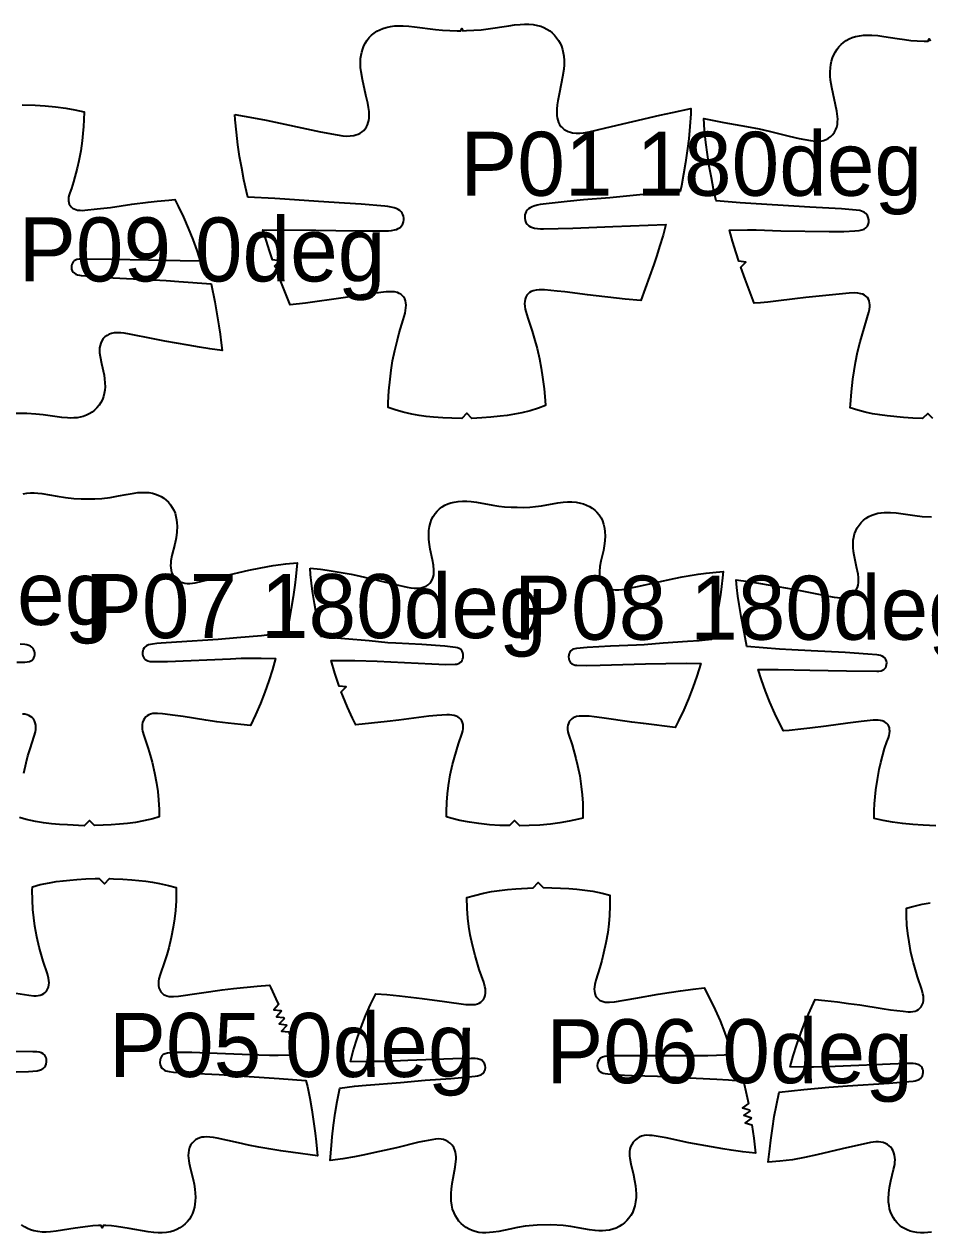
# Model space of a CAD drawing. Header units: millimetres. Extents: x 0 to 2016, y 0 to 4064.
# Drawn here: x 942.4 to 1296, y 2072.5 to 2544.6 of the extents above; entities that cross this region are included whole.
import ezdxf

# ---------------------------------------------------------------- set-up
doc = ezdxf.new("R2010")
doc.units = ezdxf.units.MM
doc.layers.add('ANNOTATION', color=3, linetype='Continuous')
doc.layers.add('PIECES', color=5, linetype='Continuous')

msp = doc.modelspace()

# ---------------------------------------------------------------- linework, layer by layer
at = {"layer": 'PIECES'}
for points in [[(1024.7, 2509.33), (1031.95, 2508.03), (1036.84, 2507.08), (1058.12, 2502.62), (1064.57, 2501.34), (1066.87, 2501.01), (1068.28, 2500.91), (1069.68, 2500.93), (1071.07, 2501.11), (1071.94, 2501.32), (1072.78, 2501.63), (1073.58, 2502.01), (1074.33, 2502.49), (1075, 2503.05), (1075.59, 2503.71), (1076.09, 2504.47), (1076.48, 2505.28), (1076.77, 2506.14), (1076.96, 2507.03), (1077.07, 2507.94), (1077.12, 2508.86), (1077.05, 2510.49), (1076.84, 2512.1), (1076.55, 2513.7), (1075.85, 2516.89), (1074.46, 2522.99), (1073.95, 2525.95), (1073.76, 2527.68), (1073.69, 2529.41), (1073.77, 2531.15), (1073.94, 2532.44), (1074.22, 2533.72), (1074.6, 2534.97), (1075.09, 2536.17), (1075.68, 2537.3), (1076.36, 2538.37), (1077.15, 2539.36), (1078.03, 2540.28), (1079, 2541.1), (1080.09, 2541.84), (1081.25, 2542.46), (1082.46, 2542.97), (1083.72, 2543.37), (1085.38, 2543.72), (1087.05, 2543.91), (1088.75, 2543.98), (1090.44, 2543.94), (1092.66, 2543.78), (1094.87, 2543.54), (1102.97, 2542.54), (1105.76, 2542.27), (1108.55, 2542.09), (1111.53, 2542.03), (1112.9, 2542.06), (1113.29, 2542.87), (1113.7, 2542.07), (1115.06, 2542.08), (1118.04, 2542.21), (1120.83, 2542.46), (1123.61, 2542.81), (1131.68, 2544.02), (1133.88, 2544.31), (1136.09, 2544.53), (1137.79, 2544.61), (1139.48, 2544.59), (1141.17, 2544.44), (1142.83, 2544.13), (1144.1, 2543.77), (1145.33, 2543.29), (1146.5, 2542.7), (1147.61, 2541.98), (1148.6, 2541.19), (1149.5, 2540.3), (1150.31, 2539.33), (1151.03, 2538.28), (1151.64, 2537.16), (1152.17, 2535.97), (1152.58, 2534.73), (1152.89, 2533.46), (1153.09, 2532.17), (1153.22, 2530.44), (1153.19, 2528.7), (1153.05, 2526.97), (1152.62, 2524), (1151.38, 2517.86), (1150.77, 2514.66), (1150.51, 2513.05), (1150.35, 2511.43), (1150.32, 2509.81), (1150.39, 2508.89), (1150.53, 2507.98), (1150.74, 2507.1), (1151.05, 2506.25), (1151.46, 2505.45), (1151.98, 2504.7), (1152.59, 2504.06), (1153.28, 2503.51), (1154.03, 2503.05), (1154.84, 2502.69), (1155.69, 2502.41), (1156.56, 2502.21), (1157.96, 2502.07), (1159.37, 2502.08), (1160.77, 2502.22), (1163.06, 2502.61), (1169.47, 2504.06), (1190.63, 2509.07), (1195.5, 2510.14), (1202.71, 2511.63), (1202.65, 2509.57), (1202.33, 2504.68), (1201.87, 2499.79), (1201.29, 2495.17), (1200.6, 2490.57), (1199.84, 2486.03), (1199.02, 2481.5), (1198.57, 2479.24), (1188.03, 2478.44), (1184.03, 2478.09), (1171.01, 2476.81), (1160.8, 2475.94), (1154.37, 2475.3), (1143.92, 2474.13), (1142.68, 2473.91), (1141.46, 2473.58), (1140.69, 2473.29), (1139.96, 2472.91), (1139.3, 2472.44), (1138.82, 2471.96), (1138.42, 2471.42), (1138.12, 2470.82), (1137.93, 2470.17), (1137.85, 2469.5), (1137.87, 2468.82), (1138.02, 2467.98), (1138.32, 2467.19), (1138.8, 2466.46), (1139.43, 2465.87), (1140.1, 2465.45), (1140.83, 2465.15), (1141.6, 2464.95), (1142.79, 2464.77), (1143.98, 2464.69), (1145.18, 2464.69), (1156.68, 2464.99), (1172.25, 2465.62), (1192.93, 2466.37), (1191.83, 2462.24), (1190.51, 2457.7), (1189.41, 2454.2), (1188.24, 2450.73), (1183.11, 2436.72), (1177.09, 2437.25), (1162.32, 2438.89), (1153.56, 2440), (1150.53, 2440.34), (1145.51, 2440.8), (1143.51, 2440.83), (1142.28, 2440.71), (1141.09, 2440.42), (1140.4, 2440.13), (1139.77, 2439.75), (1139.2, 2439.29), (1138.72, 2438.73), (1138.29, 2437.98), (1138.01, 2437.17), (1137.86, 2436.32), (1137.82, 2435.44), (1137.89, 2434.39), (1138.06, 2433.35), (1138.3, 2432.32), (1139.06, 2429.81), (1140.76, 2424.65), (1141.57, 2421.96), (1142.69, 2417.91), (1143.64, 2413.83), (1144.3, 2410.28), (1144.83, 2406.71), (1145.38, 2402.18), (1145.78, 2397.64), (1145.89, 2395.65), (1143.21, 2394.65), (1139.98, 2393.63), (1136.71, 2392.8), (1133.89, 2392.25), (1131.05, 2391.8), (1128.2, 2391.44), (1124.65, 2391.08), (1121.09, 2390.8), (1117.25, 2390.62), (1115.23, 2392.6), (1113.26, 2390.57), (1109.41, 2390.65), (1105.85, 2390.83), (1102.29, 2391.11), (1099.43, 2391.39), (1096.58, 2391.76), (1093.75, 2392.25), (1090.45, 2393), (1087.2, 2393.93), (1084.5, 2394.85), (1084.56, 2396.85), (1084.84, 2401.4), (1085.27, 2405.94), (1085.71, 2409.52), (1086.28, 2413.09), (1087.12, 2417.2), (1088.13, 2421.27), (1088.87, 2423.98), (1090.44, 2429.18), (1091.13, 2431.71), (1091.35, 2432.74), (1091.49, 2433.79), (1091.54, 2434.84), (1091.47, 2435.72), (1091.3, 2436.57), (1091, 2437.37), (1090.55, 2438.11), (1090.05, 2438.65), (1089.48, 2439.11), (1088.83, 2439.47), (1088.14, 2439.74), (1086.94, 2440), (1085.71, 2440.08), (1083.71, 2440), (1078.7, 2439.41), (1075.69, 2439), (1066.95, 2437.66), (1052.23, 2435.63), (1046.23, 2434.95), (1041.31, 2447.38), (1043.19, 2449.44), (1040.41, 2449.72), (1040.24, 2450.19), (1042.16, 2452.22), (1039.39, 2452.54), (1038.29, 2455.73), (1036.85, 2460.24), (1035.65, 2464.34), (1056.34, 2464.12), (1071.92, 2463.9), (1083.42, 2463.89), (1084.62, 2463.93), (1085.81, 2464.03), (1086.99, 2464.24), (1087.76, 2464.47), (1088.48, 2464.78), (1089.15, 2465.22), (1089.76, 2465.83), (1090.22, 2466.56), (1090.5, 2467.37), (1090.63, 2468.21), (1090.63, 2468.89), (1090.53, 2469.55), (1090.32, 2470.2), (1090.01, 2470.79), (1089.6, 2471.33), (1089.1, 2471.79), (1088.43, 2472.25), (1087.69, 2472.6), (1086.91, 2472.88), (1085.69, 2473.17), (1084.44, 2473.36), (1083.19, 2473.49), (1073.96, 2474.26), (1067.52, 2474.74), (1057.29, 2475.34), (1044.24, 2476.28), (1040.24, 2476.53), (1029.68, 2477.05), (1029.17, 2479.31), (1028.23, 2483.81), (1027.36, 2488.33), (1026.55, 2492.91), (1025.84, 2497.52), (1025.26, 2502.39), (1024.82, 2507.27), (1024.7, 2509.33)], [(1054.06, 2332.1), (1058.06, 2331.67), (1060.72, 2331.33), (1063.83, 2330.86), (1066.92, 2330.34), (1070.03, 2329.74), (1073.13, 2329.07), (1087.41, 2325.69), (1091.97, 2324.71), (1093.34, 2324.47), (1094.71, 2324.31), (1096.09, 2324.28), (1096.96, 2324.36), (1097.81, 2324.52), (1098.63, 2324.77), (1099.4, 2325.13), (1100.12, 2325.6), (1100.79, 2326.23), (1101.35, 2326.96), (1101.78, 2327.77), (1102.1, 2328.64), (1102.3, 2329.55), (1102.39, 2330.47), (1102.4, 2331.39), (1102.22, 2333.26), (1101.85, 2335.35), (1100.97, 2339.52), (1100.66, 2341.42), (1100.46, 2343.34), (1100.4, 2345.27), (1100.47, 2346.81), (1100.67, 2348.34), (1101.04, 2349.84), (1101.5, 2351.1), (1102.1, 2352.3), (1102.84, 2353.41), (1103.7, 2354.43), (1104.62, 2355.29), (1105.62, 2356.04), (1106.7, 2356.67), (1107.83, 2357.2), (1109.02, 2357.62), (1110.24, 2357.94), (1111.9, 2358.21), (1113.57, 2358.32), (1115.25, 2358.29), (1116.92, 2358.16), (1119, 2357.88), (1125.4, 2356.68), (1127.68, 2356.3), (1129.99, 2356.03), (1132.55, 2355.9), (1134.9, 2355.92), (1137.24, 2355.86), (1139.81, 2355.95), (1142.11, 2356.19), (1144.41, 2356.53), (1150.83, 2357.62), (1152.91, 2357.87), (1154.58, 2357.97), (1156.26, 2357.97), (1157.93, 2357.84), (1159.58, 2357.54), (1160.8, 2357.2), (1161.98, 2356.76), (1163.1, 2356.21), (1164.17, 2355.56), (1165.16, 2354.8), (1166.06, 2353.93), (1166.91, 2352.89), (1167.63, 2351.76), (1168.21, 2350.56), (1168.65, 2349.29), (1168.99, 2347.79), (1169.17, 2346.26), (1169.22, 2344.71), (1169.12, 2342.78), (1168.89, 2340.87), (1168.55, 2338.97), (1167.61, 2334.82), (1167.2, 2332.73), (1166.99, 2330.87), (1166.98, 2329.94), (1167.06, 2329.02), (1167.24, 2328.11), (1167.55, 2327.24), (1167.97, 2326.42), (1168.51, 2325.68), (1169.18, 2325.04), (1169.88, 2324.56), (1170.65, 2324.18), (1171.47, 2323.92), (1172.31, 2323.74), (1173.18, 2323.65), (1174.56, 2323.66), (1175.94, 2323.79), (1177.31, 2324.01), (1181.89, 2324.93), (1196.21, 2328.07), (1199.33, 2328.69), (1202.45, 2329.24), (1205.55, 2329.71), (1208.66, 2330.12), (1211.33, 2330.42), (1215.34, 2330.79), (1215.09, 2328.33), (1214.7, 2325), (1214.22, 2321.68), (1213.45, 2317.08), (1212.56, 2312.5), (1211.63, 2308.04), (1210.77, 2304.22), (1206.01, 2303.78), (1201.37, 2303.41), (1191.88, 2302.79), (1184.51, 2302.2), (1181.42, 2302.04), (1171.29, 2301.64), (1162.25, 2301.17), (1158.09, 2300.79), (1157.35, 2300.66), (1156.64, 2300.43), (1155.79, 2299.84), (1155.41, 2299.34), (1155.16, 2298.76), (1155.01, 2298.1), (1154.98, 2297.42), (1155.07, 2296.74), (1155.22, 2296.18), (1155.45, 2295.66), (1155.78, 2295.19), (1156.27, 2294.77), (1156.84, 2294.47), (1157.49, 2294.28), (1158.16, 2294.2), (1161.77, 2294.11), (1167.27, 2294.19), (1184.94, 2294.76), (1192.95, 2294.94), (1200.85, 2294.95), (1206.56, 2294.84), (1205.04, 2289.93), (1203.49, 2285.51), (1201.79, 2281.14), (1199.9, 2276.76), (1197.87, 2272.46), (1196.55, 2269.89), (1184.22, 2271.42), (1179.71, 2272.02), (1168, 2273.71), (1164.96, 2274.09), (1162.98, 2274.27), (1160.99, 2274.36), (1160.03, 2274.36), (1159.07, 2274.29), (1158.12, 2274.13), (1157.44, 2273.92), (1156.79, 2273.63), (1156.2, 2273.25), (1155.67, 2272.78), (1155.21, 2272.17), (1154.87, 2271.48), (1154.65, 2270.74), (1154.56, 2269.97), (1154.58, 2269.08), (1154.73, 2268.19), (1154.96, 2267.32), (1156.36, 2263.09), (1157.81, 2257.82), (1158.48, 2255.06), (1159.31, 2250.97), (1159.94, 2246.85), (1160.28, 2243.57), (1160.49, 2240.28), (1160.57, 2236.54), (1160.53, 2234.5), (1158.85, 2234.05), (1155.24, 2233.25), (1151.56, 2232.59), (1147.85, 2232.1), (1143.72, 2231.74), (1139.58, 2231.55), (1135.88, 2231.53), (1133.9, 2233.55), (1131.88, 2231.56), (1128.19, 2231.65), (1124.05, 2231.9), (1119.93, 2232.33), (1116.23, 2232.88), (1112.56, 2233.59), (1108.96, 2234.45), (1107.29, 2234.93), (1107.28, 2236.97), (1107.42, 2240.72), (1107.69, 2244), (1108.08, 2247.27), (1108.78, 2251.38), (1109.67, 2255.46), (1110.39, 2258.21), (1111.93, 2263.45), (1113.39, 2267.65), (1113.64, 2268.52), (1113.8, 2269.41), (1113.84, 2270.31), (1113.76, 2271.08), (1113.55, 2271.82), (1113.23, 2272.51), (1112.77, 2273.13), (1112.26, 2273.61), (1111.67, 2274), (1111.02, 2274.3), (1110.34, 2274.52), (1109.4, 2274.7), (1108.44, 2274.78), (1107.48, 2274.8), (1105.49, 2274.74), (1103.51, 2274.59), (1100.46, 2274.26), (1088.72, 2272.76), (1084.2, 2272.24), (1071.85, 2270.91), (1070.57, 2273.49), (1068.61, 2277.83), (1066.8, 2282.24), (1066.24, 2283.75), (1068.15, 2285.79), (1065.37, 2286.09), (1063.69, 2291.08), (1062.25, 2296.01), (1067.96, 2296.03), (1071.53, 2295.99), (1080.18, 2295.74), (1101.52, 2294.72), (1107.02, 2294.55), (1110.63, 2294.58), (1111.31, 2294.66), (1111.96, 2294.84), (1112.53, 2295.13), (1113.03, 2295.54), (1113.36, 2296), (1113.61, 2296.52), (1113.77, 2297.08), (1113.86, 2297.75), (1113.84, 2298.43), (1113.71, 2299.1), (1113.46, 2299.68), (1113.1, 2300.19), (1112.25, 2300.79), (1111.55, 2301.04), (1110.81, 2301.18), (1106.65, 2301.62), (1097.62, 2302.24), (1087.51, 2302.8), (1084.42, 2303.01), (1077.05, 2303.72), (1067.58, 2304.5), (1062.94, 2304.95), (1058.19, 2305.46), (1057.39, 2309.3), (1056.53, 2313.77), (1055.72, 2318.36), (1055.02, 2322.98), (1054.6, 2326.3), (1054.26, 2329.64), (1054.06, 2332.1)], [(1141.09, 2207.3), (1143.06, 2209.34), (1145.09, 2207.37), (1151.86, 2207.17), (1155.03, 2207.01), (1158.19, 2206.76), (1161.34, 2206.4), (1164.47, 2205.92), (1168.08, 2205.16), (1171.01, 2204.4), (1171.05, 2200.16), (1170.91, 2196.42), (1170.64, 2193.14), (1170.25, 2189.87), (1169.55, 2185.75), (1168.66, 2181.67), (1167.95, 2178.92), (1167.17, 2176.19), (1165.62, 2171.18), (1165.19, 2169.46), (1165.05, 2168.6), (1165, 2167.73), (1165.05, 2166.85), (1165.22, 2166), (1165.52, 2165.18), (1165.98, 2164.43), (1166.48, 2163.88), (1167.06, 2163.43), (1167.71, 2163.07), (1168.41, 2162.8), (1169.26, 2162.62), (1170.12, 2162.55), (1170.99, 2162.56), (1172.94, 2162.75), (1181.17, 2164.1), (1189.9, 2165.67), (1194.27, 2166.37), (1198.66, 2167), (1203.57, 2167.64), (1207.94, 2168.15), (1210.14, 2163.94), (1212.19, 2159.64), (1214.09, 2155.27), (1215.8, 2150.9), (1217.35, 2146.48), (1218.75, 2142.02), (1212.68, 2141.73), (1209.33, 2141.63), (1204.86, 2141.57), (1196.33, 2141.57), (1178.77, 2141.67), (1171.61, 2141.59), (1170.04, 2141.51), (1169.07, 2141.37), (1168.15, 2141.09), (1167.45, 2140.69), (1166.88, 2140.13), (1166.46, 2139.43), (1166.22, 2138.65), (1166.15, 2137.81), (1166.27, 2136.98), (1166.64, 2136.19), (1167.23, 2135.53), (1167.79, 2135.16), (1168.42, 2134.89), (1169.31, 2134.68), (1170.23, 2134.57), (1176.86, 2134.13), (1179.76, 2133.99), (1189.74, 2133.66), (1199.43, 2133.14), (1212.85, 2132.58), (1217.44, 2132.27), (1223.27, 2131.73), (1224.47, 2126.53), (1225.17, 2123.01), (1222.93, 2121.33), (1225.62, 2120.55), (1225.7, 2120.05), (1223.45, 2118.4), (1226.12, 2117.59), (1226.2, 2117.09), (1223.91, 2115.49), (1226.56, 2114.62), (1227.27, 2109.52), (1227.94, 2103.62), (1223.02, 2104.13), (1218.45, 2104.74), (1215.15, 2105.27), (1208.58, 2106.46), (1201.96, 2107.71), (1193.11, 2109.59), (1187.57, 2110.45), (1186.52, 2110.57), (1185.47, 2110.61), (1184.42, 2110.52), (1183.46, 2110.28), (1182.56, 2109.89), (1181.71, 2109.37), (1180.94, 2108.74), (1180.2, 2107.93), (1179.6, 2107.02), (1179.15, 2106.02), (1178.92, 2105.16), (1178.8, 2104.28), (1178.76, 2103.39), (1178.8, 2102.49), (1178.9, 2101.6), (1179.27, 2099.4), (1180.25, 2095.1), (1180.69, 2092.97), (1181.04, 2090.82), (1181.21, 2089.3), (1181.31, 2087.77), (1181.3, 2086.24), (1181.15, 2084.62), (1180.84, 2083.02), (1180.36, 2081.47), (1179.86, 2080.33), (1179.26, 2079.24), (1178.55, 2078.22), (1177.74, 2077.28), (1176.84, 2076.42), (1175.81, 2075.61), (1174.7, 2074.92), (1173.53, 2074.35), (1172.3, 2073.91), (1170.95, 2073.57), (1169.57, 2073.37), (1168.18, 2073.29), (1166.79, 2073.3), (1165.39, 2073.4), (1163.17, 2073.68), (1158.77, 2074.45), (1155.81, 2074.93), (1152.83, 2075.3), (1148.1, 2075.61), (1142.69, 2075.51), (1137.97, 2075.04), (1135.01, 2074.56), (1132.06, 2073.98), (1127.69, 2073.06), (1125.48, 2072.7), (1124.09, 2072.56), (1122.7, 2072.49), (1121.31, 2072.53), (1119.93, 2072.68), (1118.56, 2072.97), (1117.32, 2073.37), (1116.12, 2073.9), (1114.99, 2074.55), (1113.93, 2075.32), (1113, 2076.15), (1112.17, 2077.07), (1111.42, 2078.06), (1110.78, 2079.12), (1110.24, 2080.25), (1109.7, 2081.78), (1109.34, 2083.36), (1109.14, 2084.98), (1109.08, 2086.51), (1109.12, 2088.04), (1109.24, 2089.56), (1109.51, 2091.72), (1109.88, 2093.87), (1110.7, 2098.2), (1111, 2100.41), (1111.07, 2101.31), (1111.07, 2102.21), (1111.01, 2103.1), (1110.85, 2103.97), (1110.59, 2104.83), (1110.11, 2105.81), (1109.48, 2106.69), (1108.71, 2107.48), (1107.92, 2108.08), (1107.06, 2108.57), (1106.14, 2108.93), (1105.17, 2109.14), (1104.12, 2109.19), (1103.07, 2109.12), (1098.74, 2108.35), (1096.52, 2107.91), (1087.74, 2105.72), (1081.17, 2104.23), (1074.64, 2102.82), (1071.36, 2102.18), (1066.82, 2101.41), (1061.91, 2100.73), (1062.38, 2106.65), (1062.71, 2109.98), (1063.23, 2114.6), (1063.85, 2119.2), (1064.59, 2123.74), (1065.61, 2128.98), (1071.42, 2129.72), (1075.99, 2130.19), (1089.39, 2131.22), (1099.04, 2132.07), (1109.01, 2132.76), (1111.9, 2132.99), (1118.52, 2133.67), (1119.42, 2133.81), (1120.31, 2134.05), (1120.93, 2134.34), (1121.48, 2134.73), (1122.04, 2135.41), (1122.38, 2136.22), (1122.48, 2137.05), (1122.38, 2137.89), (1122.11, 2138.66), (1121.67, 2139.34), (1121.08, 2139.88), (1120.37, 2140.26), (1119.43, 2140.51), (1118.46, 2140.61), (1116.89, 2140.63), (1109.73, 2140.46), (1092.18, 2139.75), (1083.66, 2139.45), (1079.19, 2139.36), (1075.84, 2139.34), (1069.77, 2139.41), (1071, 2143.93), (1072.4, 2148.4), (1073.96, 2152.82), (1075.7, 2157.26), (1077.6, 2161.63), (1079.65, 2165.91), (1084.04, 2165.55), (1088.97, 2165.08), (1093.37, 2164.61), (1097.77, 2164.06), (1106.55, 2162.8), (1114.82, 2161.73), (1116.77, 2161.62), (1117.65, 2161.64), (1118.51, 2161.74), (1119.35, 2161.95), (1120.04, 2162.23), (1120.68, 2162.62), (1121.24, 2163.09), (1121.72, 2163.66), (1122.15, 2164.42), (1122.43, 2165.25), (1122.57, 2166.11), (1122.58, 2166.99), (1122.5, 2167.86), (1122.33, 2168.72), (1121.85, 2170.41), (1120.12, 2175.37), (1119.24, 2178.07), (1118.44, 2180.8), (1117.41, 2184.84), (1116.57, 2188.93), (1116.06, 2192.18), (1115.68, 2195.46), (1115.4, 2199.19), (1115.3, 2203.43), (1118.2, 2204.29), (1121.78, 2205.17), (1124.9, 2205.77), (1128.03, 2206.23), (1131.18, 2206.59), (1134.34, 2206.87), (1141.09, 2207.3)]]:
    msp.add_lwpolyline(points, close=True, dxfattribs=at)
for points in [[(1297.2, 2390.57), (1295.21, 2392.58), (1293.2, 2390.59), (1289.33, 2390.71), (1285.76, 2390.97), (1279.31, 2391.63), (1276.43, 2391.99), (1273.56, 2392.46), (1270.74, 2393.06), (1267.94, 2393.78), (1264.95, 2394.7), (1265.02, 2396.02), (1265.43, 2400.96), (1265.97, 2405.89), (1266.4, 2409.19), (1266.93, 2412.48), (1267.78, 2416.49), (1268.81, 2420.47), (1272.18, 2432.12), (1272.42, 2433.19), (1272.56, 2434.28), (1272.56, 2435.04), (1272.48, 2435.78), (1272.3, 2436.5), (1272.02, 2437.18), (1271.61, 2437.8), (1271.08, 2438.33), (1270.47, 2438.75), (1269.8, 2439.09), (1269.08, 2439.33), (1267.83, 2439.55), (1266.55, 2439.61), (1264.52, 2439.53), (1247.61, 2437.79), (1243.27, 2437.29), (1235.83, 2436.36), (1232.72, 2436.02), (1229.83, 2435.79), (1227.4, 2435.68), (1223.9, 2445), (1222.19, 2449.7), (1224.15, 2451.7), (1221.38, 2452.07), (1220.35, 2455.27), (1218.99, 2459.8), (1217.8, 2464.16), (1224.87, 2464.25), (1228.2, 2464.22), (1237.78, 2463.94), (1256.64, 2463.63), (1259.73, 2463.62), (1262.4, 2463.67), (1266.74, 2463.84), (1268.38, 2464.02), (1269.4, 2464.23), (1270.36, 2464.59), (1271.05, 2465.04), (1271.62, 2465.65), (1271.98, 2466.38), (1272.17, 2467.19), (1272.19, 2468.16), (1271.99, 2469.12), (1271.61, 2469.93), (1271.06, 2470.62), (1270.54, 2471.04), (1269.96, 2471.36), (1269.34, 2471.6), (1268.69, 2471.78), (1267.3, 2472), (1261.49, 2472.42), (1249.12, 2473.07), (1222.01, 2474.82), (1212.52, 2475.54), (1211.56, 2480.11), (1210.7, 2484.62), (1209.9, 2489.16), (1209.17, 2493.76), (1208.55, 2498.37), (1208.04, 2503.25), (1207.71, 2507.79), (1207.71, 2507.79), (1215.64, 2506.2), (1224.46, 2504.6), (1229.32, 2503.67), (1233.33, 2502.78), (1241.13, 2500.89), (1244.95, 2500.01), (1249.38, 2499.14), (1251.42, 2498.86), (1252.44, 2498.82), (1253.46, 2498.89), (1254.51, 2499.12), (1255.51, 2499.5), (1256.46, 2500.02), (1257.32, 2500.67), (1258.12, 2501.48), (1258.79, 2502.4), (1259.31, 2503.41), (1259.66, 2504.39), (1259.89, 2505.4), (1260.01, 2506.43), (1260.03, 2507.47), (1259.99, 2508.51), (1259.71, 2510.61), (1257.71, 2519.85), (1257.27, 2522.69), (1257.14, 2524.33), (1257.11, 2525.96), (1257.2, 2527.59), (1257.38, 2528.9), (1257.66, 2530.19), (1258.05, 2531.46), (1258.55, 2532.68), (1259.12, 2533.78), (1259.78, 2534.83), (1260.54, 2535.8), (1261.39, 2536.7), (1262.33, 2537.51), (1263.39, 2538.24), (1264.52, 2538.87), (1265.7, 2539.38), (1266.93, 2539.77), (1268.5, 2540.11), (1270.09, 2540.31), (1271.7, 2540.37), (1273.31, 2540.33), (1275.66, 2540.14), (1277.99, 2539.83), (1283.19, 2538.98), (1286.06, 2538.56), (1288.57, 2538.29), (1291.09, 2538.12), (1293.84, 2538.03), (1295.38, 2538.03), (1295.78, 2538.83), (1296.18, 2538.03)], [(941.66, 2513.14), (946.68, 2512.94), (950.64, 2512.68), (954.65, 2512.32), (958.65, 2511.81), (962.22, 2511.17), (965.79, 2510.37), (965.72, 2507.23), (965.58, 2504.67), (965.35, 2501.88), (965.05, 2499.1), (964.51, 2495.15), (963.79, 2491.23), (963.12, 2488.4), (961.67, 2483), (960.84, 2480.45), (960.22, 2478.79), (959.95, 2477.95), (959.76, 2477.1), (959.68, 2476.24), (959.72, 2475.58), (959.84, 2474.93), (960.05, 2474.32), (960.35, 2473.75), (960.76, 2473.24), (961.3, 2472.78), (961.91, 2472.43), (962.58, 2472.17), (963.28, 2472), (964.24, 2471.9), (965.2, 2471.89), (966.16, 2471.94), (970.87, 2472.42), (976.08, 2473.04), (984.46, 2474.25), (990.89, 2475.09), (994.35, 2475.48), (998.91, 2475.92), (1001.21, 2476.1), (1002.53, 2473.58), (1004.59, 2469.28), (1006.5, 2464.92), (1008.24, 2460.56), (1009.82, 2456.15), (1011.12, 2452.1), (1003.29, 2452.17), (990.95, 2452.45), (976.56, 2452.69), (964.75, 2452.81), (963.89, 2452.77), (963.04, 2452.63), (962.49, 2452.45), (961.99, 2452.17), (961.57, 2451.79), (961.25, 2451.31), (961.04, 2450.77), (960.92, 2450.2), (960.87, 2449.53), (960.93, 2448.88), (961.14, 2448.26), (961.52, 2447.72), (962.02, 2447.29), (962.6, 2446.96), (963.29, 2446.72), (964, 2446.56), (964.73, 2446.46), (968.24, 2446.13), (977.12, 2445.54), (990.34, 2444.81), (997.87, 2444.45), (1002.76, 2444.14), (1015.45, 2443.16), (1016.81, 2436.15), (1017.67, 2431.48), (1018.46, 2426.79), (1018.94, 2423.47), (1019.36, 2420.15), (1019.7, 2417.12), (1019.7, 2417.12), (1014.92, 2417.79), (1010.92, 2418.41), (1006.41, 2419.17), (997.33, 2420.81), (992.77, 2421.69), (983.56, 2423.53), (981.42, 2423.89), (980.12, 2424.04), (978.81, 2424.09), (977.51, 2423.99), (976.55, 2423.8), (975.63, 2423.5), (974.76, 2423.06), (973.97, 2422.49), (973.29, 2421.78), (972.74, 2420.96), (972.32, 2420.06), (972.04, 2419.13), (971.88, 2418.18), (971.82, 2417.21), (971.86, 2416.24), (972.04, 2414.84), (972.65, 2412.07), (973.59, 2407.54), (973.82, 2406.01), (973.97, 2404.47), (974, 2402.93), (973.91, 2401.66), (973.7, 2400.4), (973.38, 2399.16), (972.94, 2397.96), (972.36, 2396.81), (971.66, 2395.73), (970.85, 2394.73), (969.92, 2393.83), (968.92, 2393.04), (967.84, 2392.38), (966.7, 2391.83), (965.5, 2391.4), (964.3, 2391.1), (963.09, 2390.9), (961.86, 2390.79), (960.63, 2390.77), (959.39, 2390.8), (957.17, 2390.98), (949.87, 2392.01), (946.96, 2392.33), (943.44, 2392.51), (937.03, 2392.48)], [(942.07, 2361.13), (943.49, 2361.4), (944.93, 2361.52), (946.37, 2361.53), (947.82, 2361.44), (949.27, 2361.28), (952.3, 2360.79), (955.32, 2360.22), (958.58, 2359.7), (961.87, 2359.34), (964.62, 2359.2), (969.98, 2359.22), (972.72, 2359.39), (976.01, 2359.78), (979.27, 2360.34), (982.29, 2360.93), (985.31, 2361.45), (986.75, 2361.62), (988.2, 2361.72), (989.65, 2361.73), (991.09, 2361.62), (992.51, 2361.37), (993.67, 2361.05), (994.8, 2360.62), (995.87, 2360.09), (996.89, 2359.45), (997.84, 2358.71), (998.75, 2357.84), (999.55, 2356.88), (1000.25, 2355.84), (1000.83, 2354.73), (1001.31, 2353.57), (1001.68, 2352.33), (1001.93, 2351.06), (1002.08, 2349.77), (1002.14, 2348.47), (1002.06, 2346.21), (1001.78, 2343.96), (1001.27, 2341.46), (1000.12, 2337.01), (999.72, 2335), (999.62, 2334.09), (999.58, 2333.17), (999.62, 2332.26), (999.75, 2331.37), (999.99, 2330.49), (1000.31, 2329.72), (1000.72, 2328.99), (1001.23, 2328.34), (1001.82, 2327.75), (1002.56, 2327.21), (1003.36, 2326.8), (1004.21, 2326.49), (1005.1, 2326.29), (1006.01, 2326.19), (1007.06, 2326.18), (1008.1, 2326.28), (1009.14, 2326.45), (1020.17, 2328.96), (1030.11, 2331.3), (1034.88, 2332.31), (1039.67, 2333.16), (1044.6, 2333.79), (1049.06, 2334.16), (1048.5, 2328.87), (1048.09, 2325.54), (1047.46, 2320.94), (1046.72, 2316.36), (1045.87, 2311.83), (1044.77, 2306.8), (1035.14, 2305.74), (1025.42, 2304.85), (1018.13, 2304.29), (1001.91, 2303.25), (995.95, 2302.77), (994.22, 2302.66), (992.49, 2302.49), (991.7, 2302.35), (990.93, 2302.14), (990.21, 2301.8), (989.68, 2301.42), (989.24, 2300.94), (988.9, 2300.38), (988.69, 2299.77), (988.61, 2299.14), (988.64, 2298.49), (988.75, 2297.9), (988.97, 2297.34), (989.29, 2296.84), (989.69, 2296.45), (990.15, 2296.14), (990.67, 2295.92), (991.6, 2295.71), (992.54, 2295.64), (995.63, 2295.62), (998.34, 2295.7), (1022.92, 2296.76), (1027.17, 2296.9), (1031.43, 2296.97), (1034.96, 2296.96), (1040.48, 2296.85), (1039.31, 2292.58), (1037.91, 2288.11), (1036.36, 2283.68), (1034.64, 2279.24), (1032.76, 2274.87), (1030.76, 2270.64), (1027.01, 2271), (1022.09, 2271.55), (1017.69, 2272.09), (1013.3, 2272.71), (1004.55, 2274.12), (1001.39, 2274.58), (996.37, 2275.21), (994.5, 2275.34), (993.58, 2275.36), (992.67, 2275.29), (991.77, 2275.1), (991.09, 2274.83), (990.46, 2274.46), (989.89, 2273.99), (989.4, 2273.44), (988.96, 2272.7), (988.65, 2271.89), (988.48, 2271.03), (988.44, 2270.16), (988.51, 2269.29), (988.67, 2268.43), (989.13, 2266.72), (990.78, 2261.74), (991.62, 2259.02), (992.38, 2256.29), (993.35, 2252.23), (994.13, 2248.13), (994.59, 2244.87), (994.92, 2241.59), (995.14, 2237.85), (995.18, 2234.93), (992.59, 2234.2), (988.99, 2233.38), (985.87, 2232.83), (982.73, 2232.42), (979.58, 2232.11), (976.42, 2231.88), (973.25, 2231.7), (969.9, 2231.55), (967.89, 2233.54), (965.9, 2231.53), (959.37, 2231.8), (956.21, 2232), (953.05, 2232.28), (949.91, 2232.66), (946.78, 2233.18), (943.17, 2233.97), (940.59, 2234.67)], [(1298.38, 2231.53), (1293.35, 2231.74), (1289.4, 2231.99), (1285.38, 2232.35), (1281.38, 2232.87), (1277.82, 2233.5), (1274.24, 2234.3), (1274.32, 2237.44), (1274.46, 2240), (1274.68, 2242.79), (1274.98, 2245.57), (1275.52, 2249.52), (1276.25, 2253.44), (1276.91, 2256.27), (1278.36, 2261.67), (1279.19, 2264.23), (1279.81, 2265.88), (1280.08, 2266.72), (1280.27, 2267.57), (1280.35, 2268.44), (1280.32, 2269.09), (1280.2, 2269.74), (1279.99, 2270.35), (1279.68, 2270.92), (1279.28, 2271.43), (1278.74, 2271.89), (1278.12, 2272.25), (1277.45, 2272.5), (1276.75, 2272.67), (1275.8, 2272.77), (1274.84, 2272.78), (1273.87, 2272.73), (1269.16, 2272.25), (1263.95, 2271.63), (1255.58, 2270.42), (1249.14, 2269.58), (1245.68, 2269.2), (1241.13, 2268.76), (1238.83, 2268.57), (1237.51, 2271.1), (1235.45, 2275.39), (1233.53, 2279.75), (1231.8, 2284.11), (1230.22, 2288.52), (1228.92, 2292.57), (1236.75, 2292.51), (1249.09, 2292.23), (1263.47, 2291.98), (1275.29, 2291.86), (1276.15, 2291.9), (1276.99, 2292.04), (1277.54, 2292.22), (1278.04, 2292.5), (1278.47, 2292.88), (1278.78, 2293.36), (1278.99, 2293.9), (1279.11, 2294.47), (1279.17, 2295.14), (1279.11, 2295.8), (1278.89, 2296.42), (1278.51, 2296.95), (1278.01, 2297.38), (1277.43, 2297.71), (1276.75, 2297.95), (1276.03, 2298.11), (1275.31, 2298.21), (1271.79, 2298.54), (1262.91, 2299.13), (1249.69, 2299.86), (1242.16, 2300.22), (1237.27, 2300.53), (1224.58, 2301.51), (1223.22, 2308.52), (1222.36, 2313.19), (1221.57, 2317.88), (1221.09, 2321.2), (1220.67, 2324.52), (1220.34, 2327.56), (1220.34, 2327.56), (1225.12, 2326.88), (1229.12, 2326.26), (1233.63, 2325.5), (1242.7, 2323.86), (1247.27, 2322.99), (1256.47, 2321.14), (1258.61, 2320.78), (1259.92, 2320.64), (1261.22, 2320.59), (1262.52, 2320.68), (1263.48, 2320.87), (1264.41, 2321.18), (1265.28, 2321.61), (1266.06, 2322.18), (1266.75, 2322.89), (1267.3, 2323.71), (1267.72, 2324.61), (1268, 2325.54), (1268.16, 2326.49), (1268.21, 2327.46), (1268.18, 2328.43), (1268, 2329.83), (1267.38, 2332.61), (1266.44, 2337.14), (1266.21, 2338.66), (1266.07, 2340.2), (1266.04, 2341.74), (1266.13, 2343.02), (1266.33, 2344.28), (1266.65, 2345.51), (1267.1, 2346.71), (1267.67, 2347.86), (1268.37, 2348.95), (1269.19, 2349.94), (1270.11, 2350.84), (1271.11, 2351.63), (1272.19, 2352.29), (1273.34, 2352.84), (1274.54, 2353.27), (1275.73, 2353.57), (1276.94, 2353.77), (1278.17, 2353.88), (1279.41, 2353.91), (1280.65, 2353.87), (1282.86, 2353.69), (1290.17, 2352.66), (1293.07, 2352.34), (1296.59, 2352.17)], [(939.56, 2295.36), (942.65, 2295.4), (943.6, 2295.49), (944.52, 2295.7), (945.03, 2295.93), (945.5, 2296.24), (945.9, 2296.64), (946.21, 2297.14), (946.42, 2297.7), (946.53, 2298.29), (946.55, 2298.94), (946.46, 2299.58), (946.25, 2300.18), (945.91, 2300.74), (945.46, 2301.21), (944.93, 2301.59), (944.2, 2301.92), (943.43, 2302.13), (942.64, 2302.26), (940.91, 2302.41)], [(942.25, 2251.99), (943.18, 2256.06), (943.91, 2258.8), (944.73, 2261.52), (946.33, 2266.52), (946.78, 2268.23), (946.93, 2269.1), (946.99, 2269.97), (946.94, 2270.84), (946.77, 2271.69), (946.45, 2272.5), (946, 2273.24), (945.51, 2273.79), (944.94, 2274.24), (944.3, 2274.61), (943.61, 2274.87), (942.72, 2275.06), (941.81, 2275.11)], [(927.23, 2167.94), (944.21, 2165.31), (946.19, 2165.12), (947.04, 2165.11), (947.89, 2165.16), (948.72, 2165.33), (949.41, 2165.59), (950.04, 2165.94), (950.62, 2166.39), (951.11, 2166.92), (951.57, 2167.66), (951.89, 2168.46), (952.07, 2169.31), (952.13, 2170.18), (952.07, 2171.05), (951.92, 2171.92), (951.48, 2173.63), (949.87, 2178.63), (949.04, 2181.34), (948.29, 2184.08), (947.34, 2188.15), (946.58, 2192.25), (946.14, 2195.51), (945.83, 2198.79), (945.63, 2202.53), (945.59, 2206.28), (945.64, 2207.69), (948.64, 2208.5), (952.26, 2209.27), (954.92, 2209.7), (957.6, 2210.04), (960.29, 2210.3), (962.98, 2210.5), (966.55, 2210.71), (970.11, 2210.85), (971.74, 2210.87), (973.72, 2208.86), (975.73, 2210.84), (977.36, 2210.8), (980.93, 2210.62), (984.48, 2210.36), (987.18, 2210.13), (989.86, 2209.83), (992.54, 2209.47), (995.2, 2209), (998.8, 2208.18), (1001.79, 2207.34), (1001.82, 2205.92), (1001.74, 2202.18), (1001.49, 2198.44), (1001.14, 2195.17), (1000.65, 2191.91), (999.84, 2187.82), (998.84, 2183.76), (998.06, 2181.03), (997.2, 2178.33), (995.52, 2173.35), (995.05, 2171.65), (994.9, 2170.78), (994.83, 2169.91), (994.87, 2169.04), (995.04, 2168.19), (995.35, 2167.38), (995.8, 2166.64), (996.29, 2166.1), (996.86, 2165.64), (997.49, 2165.28), (998.17, 2165.02), (999, 2164.84), (999.85, 2164.77), (1000.7, 2164.78), (1002.69, 2164.94), (1019.7, 2167.35), (1024.1, 2167.87), (1033.41, 2168.79), (1038.16, 2169.2), (1038.71, 2168.15), (1040.73, 2163.84), (1041.65, 2161.69), (1039.84, 2159.56), (1042.63, 2159.39), (1042.81, 2158.92), (1040.92, 2156.86), (1043.71, 2156.59), (1043.89, 2156.12), (1041.96, 2154.09), (1044.74, 2153.77), (1044.9, 2153.3), (1042.95, 2151.3), (1045.72, 2150.94), (1047.21, 2146.09), (1048.35, 2141.84), (1041.62, 2141.77), (1038.26, 2141.8), (1034.06, 2141.9), (1017.83, 2142.58), (1011.05, 2142.81), (1007.9, 2142.87), (1000.84, 2142.88), (999.24, 2142.8), (998.33, 2142.68), (997.45, 2142.44), (996.75, 2142.09), (996.17, 2141.58), (995.85, 2141.12), (995.63, 2140.59), (995.5, 2140.04), (995.42, 2139.04), (995.58, 2138.06), (995.83, 2137.43), (996.19, 2136.85), (996.67, 2136.37), (997.19, 2136.03), (997.75, 2135.79), (998.97, 2135.48), (1000.7, 2135.25), (1002.43, 2135.12), (1007.2, 2134.91), (1018.58, 2134.3), (1032.22, 2133.47), (1041.92, 2132.84), (1052.43, 2132.03), (1052.99, 2129.61), (1053.92, 2125.1), (1054.73, 2120.57), (1055.43, 2115.98), (1056.02, 2111.38), (1056.39, 2108.04), (1056.91, 2102.61), (1056.91, 2102.61), (1047.38, 2103.83), (1042.67, 2104.51), (1037.97, 2105.26), (1033.99, 2105.99), (1030.02, 2106.77), (1026.05, 2107.61), (1017.72, 2109.46), (1016.34, 2109.72), (1014.95, 2109.9), (1013.55, 2109.96), (1012.66, 2109.92), (1011.79, 2109.8), (1010.94, 2109.58), (1010.13, 2109.27), (1009.37, 2108.84), (1008.61, 2108.23), (1007.96, 2107.5), (1007.42, 2106.68), (1007.01, 2105.79), (1006.72, 2104.8), (1006.56, 2103.79), (1006.51, 2102.76), (1006.56, 2101.72), (1006.68, 2100.68), (1006.86, 2099.64), (1007.37, 2097.42), (1008.38, 2093.34), (1008.76, 2091.46), (1009.05, 2089.56), (1009.2, 2088.02), (1009.25, 2086.47), (1009.2, 2084.92), (1009.08, 2083.68), (1008.86, 2082.46), (1008.55, 2081.26), (1008.12, 2080.09), (1007.58, 2078.96), (1006.92, 2077.89), (1006.16, 2076.9), (1005.3, 2075.99), (1004.34, 2075.18), (1003.23, 2074.43), (1002.05, 2073.81), (1000.81, 2073.31), (999.53, 2072.94), (997.93, 2072.64), (996.32, 2072.5), (994.7, 2072.49), (993.07, 2072.6), (990.83, 2072.89), (983.42, 2074.2), (978.51, 2074.96), (976.53, 2075.19), (974.34, 2075.31), (973.28, 2075.3), (972.87, 2074.5), (972.48, 2075.3), (971.42, 2075.33), (969.22, 2075.24), (967.24, 2075.03), (962.32, 2074.33), (954.9, 2073.12), (952.65, 2072.86), (951.02, 2072.77), (949.4, 2072.8), (947.79, 2072.96), (946.2, 2073.27), (944.92, 2073.67), (943.69, 2074.18), (942.52, 2074.82), (941.42, 2075.58)], [(1296.69, 2072.77), (1295.25, 2072.6), (1293.8, 2072.5), (1292.35, 2072.49), (1290.92, 2072.61), (1289.49, 2072.85), (1288.33, 2073.18), (1287.21, 2073.6), (1286.13, 2074.14), (1285.11, 2074.77), (1284.16, 2075.51), (1283.26, 2076.39), (1282.45, 2077.35), (1281.76, 2078.38), (1281.17, 2079.49), (1280.69, 2080.66), (1280.32, 2081.9), (1280.07, 2083.17), (1279.92, 2084.45), (1279.86, 2085.75), (1279.94, 2088.02), (1280.22, 2090.26), (1280.73, 2092.76), (1281.88, 2097.21), (1282.28, 2099.22), (1282.39, 2100.13), (1282.43, 2101.05), (1282.39, 2101.96), (1282.25, 2102.86), (1282.01, 2103.73), (1281.69, 2104.51), (1281.28, 2105.23), (1280.77, 2105.89), (1280.18, 2106.47), (1279.44, 2107.01), (1278.64, 2107.43), (1277.79, 2107.74), (1276.9, 2107.94), (1275.99, 2108.04), (1274.94, 2108.04), (1273.9, 2107.94), (1272.86, 2107.78), (1261.83, 2105.26), (1251.89, 2102.93), (1247.13, 2101.91), (1242.33, 2101.07), (1237.4, 2100.43), (1232.94, 2100.06), (1233.5, 2105.35), (1233.91, 2108.68), (1234.54, 2113.28), (1235.28, 2117.87), (1236.13, 2122.39), (1237.23, 2127.42), (1246.86, 2128.48), (1256.58, 2129.37), (1263.87, 2129.93), (1280.09, 2130.98), (1286.05, 2131.46), (1287.78, 2131.56), (1289.51, 2131.73), (1290.3, 2131.87), (1291.07, 2132.08), (1291.79, 2132.42), (1292.32, 2132.81), (1292.76, 2133.28), (1293.1, 2133.84), (1293.31, 2134.45), (1293.39, 2135.09), (1293.36, 2135.73), (1293.25, 2136.32), (1293.04, 2136.88), (1292.71, 2137.38), (1292.31, 2137.77), (1291.85, 2138.08), (1291.33, 2138.3), (1290.41, 2138.51), (1289.46, 2138.59), (1286.37, 2138.61), (1283.66, 2138.52), (1259.08, 2137.46), (1254.83, 2137.32), (1250.57, 2137.26), (1247.04, 2137.26), (1241.52, 2137.38), (1242.69, 2141.64), (1244.09, 2146.11), (1245.64, 2150.54), (1247.36, 2154.98), (1249.25, 2159.35), (1251.24, 2163.59), (1254.99, 2163.22), (1259.91, 2162.68), (1264.31, 2162.13), (1268.7, 2161.51), (1277.45, 2160.1), (1280.61, 2159.65), (1285.63, 2159.02), (1287.5, 2158.88), (1288.42, 2158.87), (1289.34, 2158.93), (1290.23, 2159.13), (1290.91, 2159.4), (1291.55, 2159.77), (1292.11, 2160.23), (1292.6, 2160.78), (1293.05, 2161.53), (1293.35, 2162.34), (1293.52, 2163.19), (1293.56, 2164.06), (1293.49, 2164.93), (1293.33, 2165.8), (1292.87, 2167.5), (1291.22, 2172.49), (1290.38, 2175.2), (1289.62, 2177.94), (1288.65, 2182), (1287.87, 2186.1), (1287.41, 2189.36), (1287.08, 2192.63), (1286.87, 2196.37), (1286.83, 2199.29), (1289.41, 2200.02), (1293.01, 2200.85), (1296.13, 2201.39)], [(939.32, 2135.34), (944.08, 2135.49), (945.82, 2135.59), (947.55, 2135.81), (948.77, 2136.1), (949.34, 2136.34), (949.86, 2136.67), (950.35, 2137.14), (950.72, 2137.71), (950.98, 2138.35), (951.14, 2139.33), (951.08, 2140.32), (950.95, 2140.88), (950.74, 2141.4), (950.43, 2141.87), (949.85, 2142.39), (949.16, 2142.75), (948.28, 2143), (947.37, 2143.13), (945.78, 2143.23), (938.71, 2143.31)]]:
    msp.add_lwpolyline(points, dxfattribs=at)

# ---------------------------------------------------------------- texts
at = {"layer": 'ANNOTATION'}
for s, p in [('P01 180deg', (1112.65, 2477.58)), ('P09 0deg', (940.3, 2444.12)), ('P06 180deg', (796.48, 2309.93)), ('P07 180deg', (966.06, 2304.8)), ('P08 180deg', (1133.64, 2304.17)), ('P05 0deg', (975.49, 2133.37)), ('P06 0deg', (1146.21, 2130.94))]:
    msp.add_text(s, height=25, dxfattribs=at).set_placement(p)

doc.saveas('drawing.dxf')
